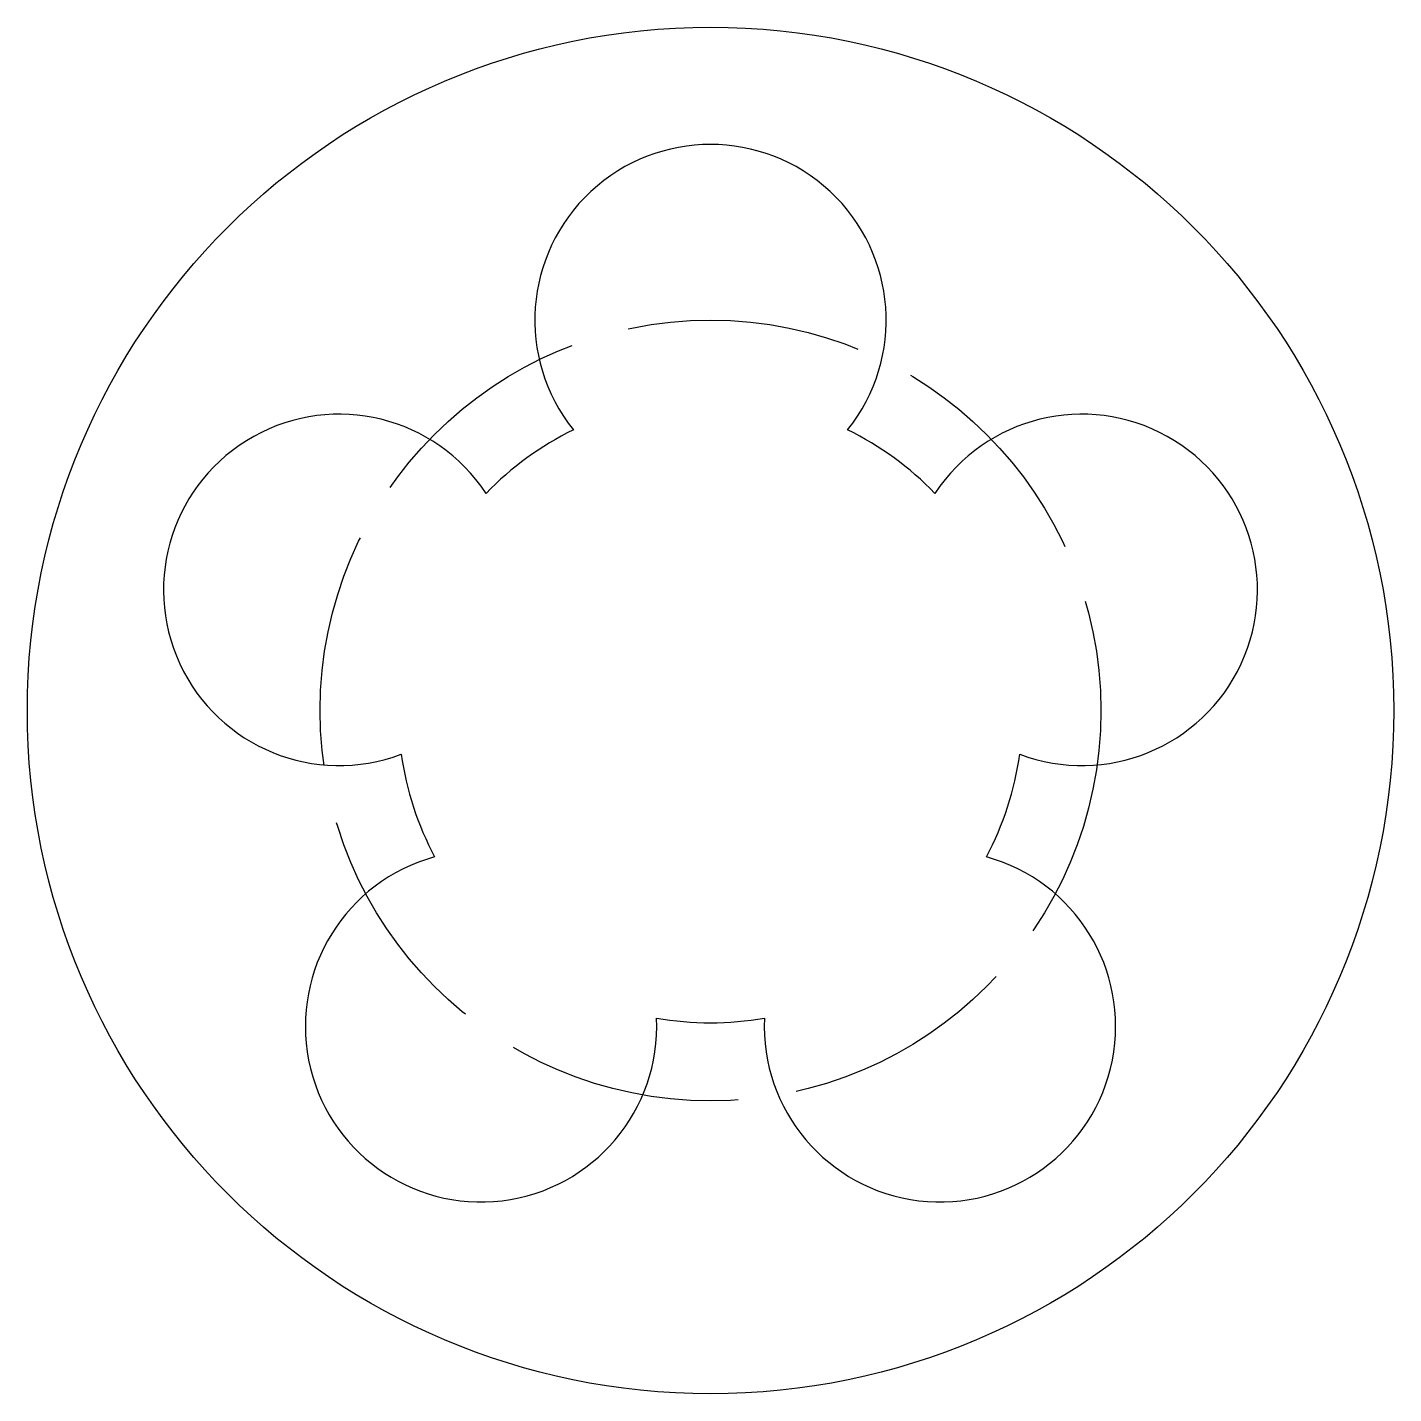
# Model space of a CAD drawing. Header units: millimetres. Extents: x 1713.8 to 1783.8, y 1962.3 to 2032.3.
import ezdxf

# ---------------------------------------------------------------- set-up
doc = ezdxf.new("R2010")
doc.units = ezdxf.units.MM
doc.linetypes.add('ACAD_ISO02W100', pattern=[15, 12, -3])

msp = doc.modelspace()

# ---------------------------------------------------------------- linework, layer by layer
msp.add_circle((1748.773, 1997.318), 35)
at = {"linetype": 'ACAD_ISO02W100'}
msp.add_circle((1748.773, 1997.318), 20, dxfattribs=at)
for centre, radius, start, end in [((1748.773, 2017.318), 9, 321.31781, 218.68219), ((1729.751, 2003.498), 9, 33.31781, 290.68219), ((1767.794, 2003.498), 9, 249.31781, 146.68219), ((1748.773, 1997.318), 16, 116.04656, 135.95344), ((1748.773, 1997.318), 16, 44.04656, 63.95344), ((1748.773, 1997.318), 16, 188.04656, 207.95344), ((1748.773, 1997.318), 16, 332.04656, 351.95344), ((1737.017, 1981.138), 9, 105.31781, 2.68219), ((1760.528, 1981.138), 9, 177.31781, 74.68219), ((1748.773, 1997.318), 16, 260.04656, 279.95344)]:
    msp.add_arc(centre, radius, start, end)

doc.saveas('drawing.dxf')
